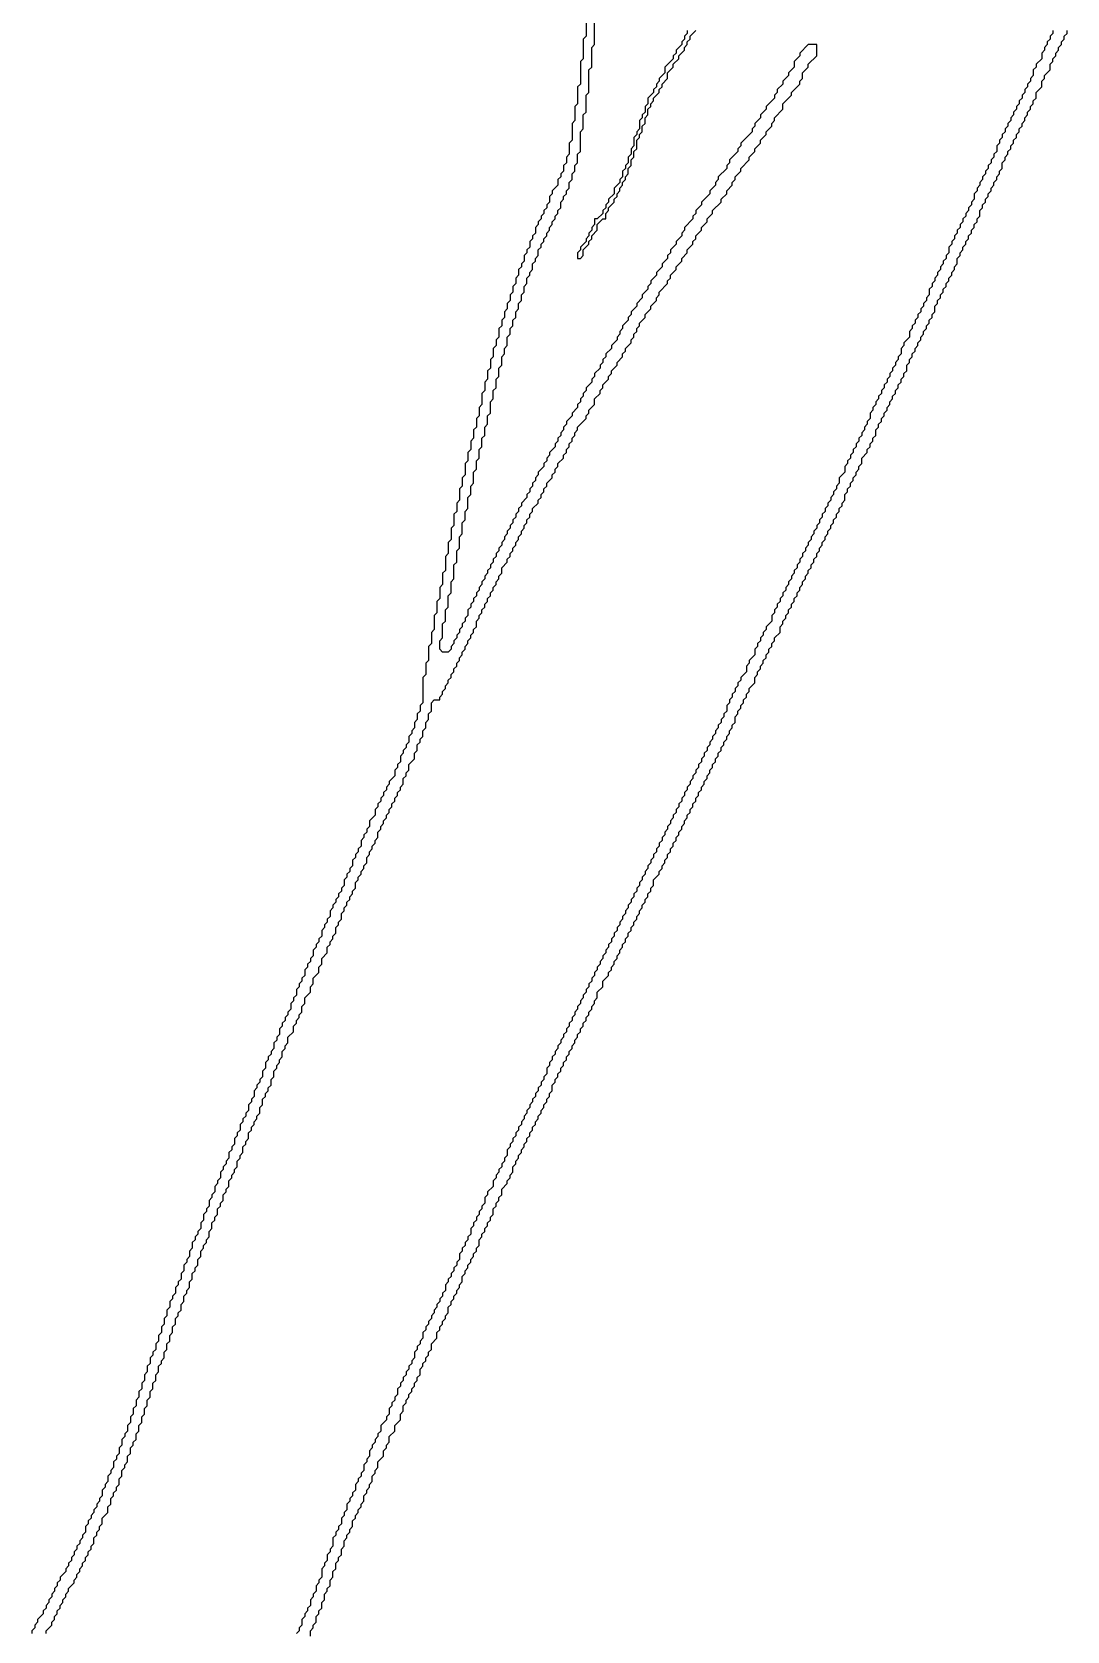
# Model space of a CAD drawing. Header units: metres. Extents: x 0 to 100, y 0 to 128.
# Drawn here: x 33.58 to 42.78, y 42.67 to 56.89 of the extents above; entities that cross this region are included whole.
import ezdxf

# ---------------------------------------------------------------- set-up
doc = ezdxf.new("R2010")
doc.units = ezdxf.units.M

msp = doc.modelspace()

# ---------------------------------------------------------------- linework, layer by layer
for points in [[(38.5, 57.625), (38.5, 56.85), (38.475, 56.825), (38.475, 56.65), (38.45, 56.625), (38.45, 56.425), (38.425, 56.4), (38.425, 56.25), (38.4, 56.225), (38.4, 56.1), (38.375, 56.075), (38.375, 55.925), (38.35, 55.9), (38.35, 55.8), (38.325, 55.775), (38.325, 55.725), (38.3, 55.7), (38.3, 55.65), (38.275, 55.625), (38.275, 55.6), (38.25, 55.575), (38.25, 55.525), (38.2, 55.475), (38.2, 55.45), (38.175, 55.425), (38.175, 55.375), (38.15, 55.35), (38.15, 55.325), (38.125, 55.3), (38.125, 55.275), (38.1, 55.25), (38.1, 55.225), (38.075, 55.2), (38.075, 55.175), (38.05, 55.15), (38.05, 55.1), (38.025, 55.075), (38.025, 55.05), (38, 55.025), (38, 54.975), (37.975, 54.95), (37.975, 54.925), (37.95, 54.9), (37.95, 54.85), (37.925, 54.825), (37.925, 54.8), (37.9, 54.775), (37.9, 54.725), (37.875, 54.7), (37.875, 54.65), (37.85, 54.625), (37.85, 54.575), (37.825, 54.55), (37.825, 54.5), (37.8, 54.475), (37.8, 54.425), (37.775, 54.4), (37.775, 54.35), (37.75, 54.325), (37.75, 54.275), (37.725, 54.25), (37.725, 54.175), (37.7, 54.15), (37.7, 54.1), (37.675, 54.075), (37.675, 54), (37.65, 53.975), (37.65, 53.9), (37.625, 53.875), (37.625, 53.8), (37.6, 53.775), (37.6, 53.7), (37.575, 53.675), (37.575, 53.575), (37.55, 53.55), (37.55, 53.475), (37.525, 53.45), (37.525, 53.375), (37.5, 53.35), (37.5, 53.275), (37.475, 53.25), (37.475, 53.175), (37.45, 53.15), (37.45, 53.075), (37.425, 53.05), (37.425, 52.95), (37.4, 52.925), (37.4, 52.85), (37.375, 52.825), (37.375, 52.725), (37.35, 52.7), (37.35, 52.625), (37.325, 52.6), (37.325, 52.5), (37.3, 52.475), (37.3, 52.375), (37.275, 52.35), (37.275, 52.25), (37.25, 52.225), (37.25, 52.1), (37.225, 52.075), (37.225, 51.975), (37.2, 51.95), (37.2, 51.85), (37.175, 51.825), (37.175, 51.725), (37.15, 51.7), (37.15, 51.575), (37.125, 51.55), (37.125, 51.45), (37.1, 51.425), (37.1, 51.3), (37.075, 51.275), (37.075, 51.175), (37.05, 51.15), (37.05, 50.925), (37.025, 50.9), (37.025, 50.85), (37, 50.825), (37, 50.775), (36.975, 50.75), (36.975, 50.7), (36.95, 50.675), (36.95, 50.65), (36.925, 50.625), (36.925, 50.575), (36.9, 50.55), (36.9, 50.525), (36.875, 50.5), (36.875, 50.475), (36.85, 50.45), (36.85, 50.4), (36.825, 50.375), (36.825, 50.35), (36.8, 50.325), (36.8, 50.275), (36.75, 50.225), (36.75, 50.2), (36.725, 50.175), (36.725, 50.15), (36.7, 50.125), (36.7, 50.1), (36.675, 50.075), (36.675, 50.05), (36.65, 50.025), (36.65, 50), (36.625, 49.975), (36.625, 49.925), (36.575, 49.875), (36.575, 49.825), (36.55, 49.8), (36.55, 49.775), (36.525, 49.75), (36.525, 49.725), (36.5, 49.7), (36.5, 49.65), (36.475, 49.625), (36.475, 49.6), (36.45, 49.575), (36.45, 49.55), (36.425, 49.525), (36.425, 49.475), (36.4, 49.45), (36.4, 49.425), (36.375, 49.4), (36.375, 49.375), (36.35, 49.35), (36.35, 49.3), (36.325, 49.275), (36.325, 49.25), (36.3, 49.225), (36.3, 49.2), (36.275, 49.175), (36.275, 49.15), (36.25, 49.125), (36.25, 49.1), (36.225, 49.075), (36.225, 49.025), (36.2, 49), (36.2, 48.975), (36.175, 48.95), (36.175, 48.925), (36.15, 48.9), (36.15, 48.85), (36.125, 48.825), (36.125, 48.8), (36.1, 48.775), (36.1, 48.75), (36.075, 48.725), (36.075, 48.675), (36.05, 48.65), (36.05, 48.625), (36.025, 48.6), (36.025, 48.575), (36, 48.55), (36, 48.5), (35.975, 48.475), (35.975, 48.45), (35.95, 48.425), (35.95, 48.4), (35.925, 48.375), (35.925, 48.325), (35.9, 48.3), (35.9, 48.275), (35.875, 48.25), (35.875, 48.2), (35.85, 48.175), (35.85, 48.15), (35.825, 48.125), (35.825, 48.1), (35.8, 48.075), (35.8, 48.05), (35.775, 48.025), (35.775, 47.975), (35.75, 47.95), (35.75, 47.925), (35.725, 47.9), (35.725, 47.85), (35.7, 47.825), (35.7, 47.8), (35.675, 47.775), (35.675, 47.75), (35.65, 47.725), (35.65, 47.675), (35.625, 47.65), (35.625, 47.6), (35.6, 47.575), (35.6, 47.55), (35.575, 47.525), (35.575, 47.5), (35.55, 47.475), (35.55, 47.425), (35.525, 47.4), (35.525, 47.375), (35.5, 47.35), (35.5, 47.3), (35.475, 47.275), (35.475, 47.25), (35.45, 47.225), (35.45, 47.2), (35.425, 47.175), (35.425, 47.125), (35.4, 47.1), (35.4, 47.075), (35.375, 47.05), (35.375, 47), (35.35, 46.975), (35.35, 46.95), (35.325, 46.925), (35.325, 46.875), (35.3, 46.85), (35.3, 46.825), (35.275, 46.8), (35.275, 46.775), (35.25, 46.75), (35.25, 46.7), (35.225, 46.675), (35.225, 46.65), (35.2, 46.625), (35.2, 46.575), (35.175, 46.55), (35.175, 46.525), (35.15, 46.5), (35.15, 46.45), (35.125, 46.425), (35.125, 46.4), (35.1, 46.375), (35.1, 46.325), (35.075, 46.3), (35.075, 46.25), (35.05, 46.225), (35.05, 46.2), (35.025, 46.175), (35.025, 46.15), (35, 46.125), (35, 46.075), (34.975, 46.05), (34.975, 46), (34.95, 45.975), (34.95, 45.95), (34.925, 45.925), (34.925, 45.875), (34.9, 45.85), (34.9, 45.8), (34.875, 45.775), (34.875, 45.75), (34.85, 45.725), (34.85, 45.675), (34.825, 45.65), (34.825, 45.625), (34.8, 45.6), (34.8, 45.55), (34.775, 45.525), (34.775, 45.475), (34.75, 45.45), (34.75, 45.4), (34.725, 45.375), (34.725, 45.325), (34.7, 45.3), (34.7, 45.25), (34.675, 45.225), (34.675, 45.175), (34.65, 45.15), (34.65, 45.125), (34.625, 45.1), (34.625, 45.05), (34.6, 45.025), (34.6, 44.975), (34.575, 44.95), (34.575, 44.9), (34.55, 44.875), (34.55, 44.825), (34.525, 44.8), (34.525, 44.75), (34.5, 44.725), (34.5, 44.675), (34.475, 44.65), (34.475, 44.6), (34.45, 44.575), (34.45, 44.525), (34.425, 44.5), (34.425, 44.45), (34.4, 44.425), (34.4, 44.4), (34.375, 44.375), (34.375, 44.325), (34.35, 44.3), (34.35, 44.25), (34.325, 44.225), (34.325, 44.2), (34.3, 44.175), (34.3, 44.125), (34.275, 44.1), (34.275, 44.075), (34.25, 44.05), (34.25, 44), (34.225, 43.975), (34.225, 43.95), (34.2, 43.925), (34.2, 43.875), (34.175, 43.85), (34.175, 43.825), (34.15, 43.8), (34.15, 43.775), (34.125, 43.75), (34.125, 43.725), (34.1, 43.7), (34.1, 43.675), (34.075, 43.65), (34.075, 43.625), (34.05, 43.6), (34.05, 43.55), (34.025, 43.525), (34.025, 43.5), (34, 43.475), (34, 43.45), (33.975, 43.425), (33.975, 43.4), (33.95, 43.375), (33.95, 43.35), (33.925, 43.325), (33.925, 43.3), (33.9, 43.275), (33.9, 43.25), (33.875, 43.225), (33.875, 43.2), (33.825, 43.15), (33.825, 43.125), (33.8, 43.1), (33.8, 43.075), (33.775, 43.05), (33.775, 43.025), (33.75, 43), (33.75, 42.975), (33.725, 42.95), (33.725, 42.925), (33.7, 42.9), (33.7, 42.875), (33.675, 42.85), (33.675, 42.825), (33.625, 42.775), (33.625, 42.75), (33.6, 42.725), (33.6, 42.7), (33.575, 42.675), (33.575, 42.65)], [(33.7, 42.65), (33.7, 42.675), (33.75, 42.725), (33.75, 42.75), (33.775, 42.775), (33.775, 42.8), (33.8, 42.825), (33.8, 42.85), (33.825, 42.875), (33.825, 42.9), (33.85, 42.925), (33.85, 42.95), (33.875, 42.975), (33.875, 43), (33.9, 43.025), (33.9, 43.05), (33.95, 43.1), (33.95, 43.125), (33.975, 43.15), (33.975, 43.175), (34, 43.2), (34, 43.225), (34.025, 43.25), (34.025, 43.275), (34.05, 43.3), (34.05, 43.325), (34.075, 43.35), (34.075, 43.375), (34.1, 43.4), (34.1, 43.425), (34.125, 43.45), (34.125, 43.5), (34.15, 43.525), (34.15, 43.55), (34.175, 43.575), (34.175, 43.6), (34.2, 43.625), (34.2, 43.675), (34.25, 43.725), (34.25, 43.775), (34.275, 43.8), (34.275, 43.85), (34.3, 43.875), (34.3, 43.9), (34.325, 43.925), (34.325, 43.95), (34.35, 43.975), (34.35, 44.025), (34.375, 44.05), (34.375, 44.1), (34.4, 44.125), (34.4, 44.15), (34.425, 44.175), (34.425, 44.225), (34.45, 44.25), (34.45, 44.3), (34.475, 44.325), (34.475, 44.35), (34.5, 44.375), (34.5, 44.425), (34.525, 44.45), (34.525, 44.5), (34.55, 44.525), (34.55, 44.575), (34.575, 44.6), (34.575, 44.65), (34.6, 44.675), (34.6, 44.725), (34.625, 44.75), (34.625, 44.8), (34.65, 44.825), (34.65, 44.875), (34.675, 44.9), (34.675, 44.95), (34.7, 44.975), (34.7, 45.025), (34.725, 45.05), (34.725, 45.075), (34.75, 45.1), (34.75, 45.15), (34.775, 45.175), (34.775, 45.225), (34.8, 45.25), (34.8, 45.3), (34.825, 45.325), (34.825, 45.375), (34.85, 45.4), (34.85, 45.45), (34.875, 45.475), (34.875, 45.5), (34.9, 45.525), (34.9, 45.575), (34.925, 45.6), (34.925, 45.65), (34.95, 45.675), (34.95, 45.7), (34.975, 45.725), (34.975, 45.775), (35, 45.8), (35, 45.85), (35.025, 45.875), (35.025, 45.9), (35.05, 45.925), (35.05, 45.975), (35.075, 46), (35.075, 46.05), (35.1, 46.075), (35.1, 46.1), (35.125, 46.125), (35.125, 46.15), (35.15, 46.175), (35.15, 46.225), (35.175, 46.25), (35.175, 46.3), (35.2, 46.325), (35.2, 46.35), (35.225, 46.375), (35.225, 46.425), (35.25, 46.45), (35.25, 46.475), (35.275, 46.5), (35.275, 46.55), (35.3, 46.575), (35.3, 46.6), (35.325, 46.625), (35.325, 46.675), (35.35, 46.7), (35.35, 46.725), (35.375, 46.75), (35.375, 46.775), (35.4, 46.8), (35.4, 46.85), (35.425, 46.875), (35.425, 46.9), (35.45, 46.925), (35.45, 46.975), (35.475, 47), (35.475, 47.025), (35.5, 47.05), (35.5, 47.1), (35.525, 47.125), (35.525, 47.15), (35.55, 47.175), (35.55, 47.2), (35.575, 47.225), (35.575, 47.25), (35.6, 47.275), (35.6, 47.325), (35.625, 47.35), (35.625, 47.4), (35.65, 47.425), (35.65, 47.45), (35.675, 47.475), (35.675, 47.5), (35.7, 47.525), (35.7, 47.575), (35.725, 47.6), (35.725, 47.65), (35.75, 47.675), (35.75, 47.7), (35.775, 47.725), (35.775, 47.75), (35.8, 47.775), (35.8, 47.825), (35.825, 47.85), (35.825, 47.875), (35.85, 47.9), (35.85, 47.95), (35.9, 48), (35.9, 48.05), (35.925, 48.075), (35.925, 48.1), (35.95, 48.125), (35.95, 48.15), (35.975, 48.175), (35.975, 48.225), (36, 48.25), (36, 48.3), (36.05, 48.35), (36.05, 48.4), (36.075, 48.425), (36.075, 48.475), (36.125, 48.525), (36.125, 48.575), (36.15, 48.6), (36.15, 48.65), (36.2, 48.7), (36.2, 48.75), (36.225, 48.775), (36.225, 48.8), (36.25, 48.825), (36.25, 48.85), (36.275, 48.875), (36.275, 48.925), (36.3, 48.95), (36.3, 48.975), (36.325, 49), (36.325, 49.05), (36.35, 49.075), (36.35, 49.1), (36.375, 49.125), (36.375, 49.15), (36.4, 49.175), (36.4, 49.2), (36.425, 49.225), (36.425, 49.25), (36.45, 49.275), (36.45, 49.325), (36.475, 49.35), (36.475, 49.375), (36.5, 49.4), (36.5, 49.425), (36.525, 49.45), (36.525, 49.475), (36.55, 49.5), (36.55, 49.55), (36.575, 49.575), (36.575, 49.6), (36.6, 49.625), (36.6, 49.65), (36.625, 49.675), (36.625, 49.7), (36.65, 49.725), (36.65, 49.775), (36.675, 49.8), (36.675, 49.825), (36.7, 49.85), (36.7, 49.875), (36.725, 49.9), (36.725, 49.925), (36.75, 49.95), (36.75, 49.975), (36.775, 50), (36.775, 50.025), (36.8, 50.05), (36.8, 50.075), (36.825, 50.1), (36.825, 50.125), (36.85, 50.15), (36.85, 50.175), (36.875, 50.2), (36.875, 50.25), (36.9, 50.275), (36.9, 50.3), (36.925, 50.325), (36.925, 50.375), (36.975, 50.425), (36.975, 50.475), (37, 50.5), (37, 50.55), (37.025, 50.575), (37.025, 50.6), (37.05, 50.625), (37.05, 50.675), (37.075, 50.7), (37.075, 50.75), (37.1, 50.775), (37.1, 50.825), (37.125, 50.85), (37.125, 50.925), (37.15, 50.95), (37.2, 50.95), (37.2, 50.975), (37.225, 51), (37.225, 51.025), (37.25, 51.05), (37.25, 51.075), (37.275, 51.1), (37.275, 51.125), (37.3, 51.15), (37.3, 51.175), (37.325, 51.2), (37.325, 51.225), (37.35, 51.25), (37.35, 51.275), (37.375, 51.3), (37.375, 51.325), (37.4, 51.35), (37.4, 51.375), (37.425, 51.4), (37.425, 51.425), (37.45, 51.45), (37.45, 51.475), (37.475, 51.5), (37.475, 51.525), (37.5, 51.55), (37.5, 51.575), (37.525, 51.6), (37.525, 51.65), (37.55, 51.675), (37.55, 51.7), (37.575, 51.725), (37.575, 51.75), (37.6, 51.775), (37.6, 51.8), (37.625, 51.825), (37.625, 51.85), (37.65, 51.875), (37.65, 51.9), (37.675, 51.925), (37.675, 51.95), (37.7, 51.975), (37.7, 52), (37.725, 52.025), (37.725, 52.05), (37.75, 52.075), (37.75, 52.125), (37.8, 52.175), (37.8, 52.2), (37.825, 52.225), (37.825, 52.25), (37.85, 52.275), (37.85, 52.3), (37.875, 52.325), (37.875, 52.35), (37.9, 52.375), (37.9, 52.4), (37.925, 52.425), (37.925, 52.45), (37.95, 52.475), (37.95, 52.5), (37.975, 52.525), (37.975, 52.55), (38, 52.575), (38, 52.6), (38.025, 52.625), (38.025, 52.65), (38.075, 52.7), (38.075, 52.725), (38.1, 52.75), (38.1, 52.775), (38.125, 52.8), (38.125, 52.825), (38.15, 52.85), (38.15, 52.875), (38.2, 52.925), (38.2, 52.95), (38.225, 52.975), (38.225, 53), (38.25, 53.025), (38.25, 53.05), (38.3, 53.1), (38.3, 53.125), (38.325, 53.15), (38.325, 53.175), (38.35, 53.2), (38.35, 53.225), (38.375, 53.25), (38.375, 53.275), (38.4, 53.3), (38.4, 53.325), (38.425, 53.35), (38.425, 53.375), (38.5, 53.45), (38.5, 53.475), (38.525, 53.5), (38.525, 53.525), (38.575, 53.575), (38.575, 53.625), (38.625, 53.675), (38.625, 53.7), (38.65, 53.725), (38.65, 53.75), (38.7, 53.8), (38.7, 53.825), (38.725, 53.85), (38.725, 53.875), (38.775, 53.925), (38.775, 53.95), (38.825, 54), (38.825, 54.025), (38.85, 54.05), (38.85, 54.075), (38.9, 54.125), (38.9, 54.15), (38.925, 54.175), (38.925, 54.2), (38.95, 54.225), (38.95, 54.25), (38.975, 54.275), (38.975, 54.3), (39.025, 54.35), (39.025, 54.375), (39.075, 54.425), (39.075, 54.45), (39.125, 54.5), (39.125, 54.525), (39.15, 54.55), (39.15, 54.575), (39.225, 54.65), (39.225, 54.675), (39.25, 54.7), (39.25, 54.725), (39.3, 54.775), (39.3, 54.8), (39.35, 54.85), (39.35, 54.875), (39.4, 54.925), (39.4, 54.95), (39.45, 55), (39.45, 55.025), (39.475, 55.05), (39.475, 55.075), (39.525, 55.125), (39.525, 55.15), (39.575, 55.2), (39.575, 55.225), (39.625, 55.275), (39.625, 55.3), (39.7, 55.375), (39.7, 55.4), (39.75, 55.45), (39.75, 55.475), (39.8, 55.525), (39.8, 55.55), (39.825, 55.575), (39.825, 55.6), (39.875, 55.65), (39.875, 55.675), (39.95, 55.75), (39.95, 55.775), (40, 55.825), (40, 55.85), (40.05, 55.9), (40.05, 55.925), (40.1, 55.975), (40.1, 56), (40.15, 56.05), (40.15, 56.075), (40.175, 56.1), (40.175, 56.125), (40.25, 56.2), (40.25, 56.25), (40.325, 56.325), (40.325, 56.35), (40.4, 56.425), (40.4, 56.45), (40.425, 56.475), (40.425, 56.525), (40.475, 56.575), (40.475, 56.6), (40.55, 56.675), (40.55, 56.775), (40.475, 56.775), (40.4, 56.7), (40.4, 56.675), (40.35, 56.625), (40.35, 56.575), (40.3, 56.525), (40.3, 56.5), (40.25, 56.45), (40.25, 56.425), (40.2, 56.375), (40.2, 56.35), (40.175, 56.325), (40.175, 56.3), (40.1, 56.225), (40.1, 56.2), (40.05, 56.15), (40.05, 56.125), (40, 56.075), (40, 56.05), (39.975, 56.025), (39.975, 56), (39.875, 55.9), (39.875, 55.875), (39.85, 55.85), (39.85, 55.825), (39.775, 55.75), (39.775, 55.725), (39.75, 55.7), (39.75, 55.675), (39.675, 55.6), (39.675, 55.575), (39.65, 55.55), (39.65, 55.525), (39.6, 55.475), (39.6, 55.45), (39.525, 55.375), (39.525, 55.35), (39.475, 55.3), (39.475, 55.275), (39.45, 55.25), (39.45, 55.225), (39.375, 55.15), (39.375, 55.125), (39.35, 55.1), (39.35, 55.075), (39.3, 55.025), (39.3, 55), (39.25, 54.95), (39.25, 54.925), (39.225, 54.9), (39.225, 54.875), (39.175, 54.825), (39.175, 54.8), (39.125, 54.75), (39.125, 54.725), (39.075, 54.675), (39.075, 54.65), (39.05, 54.625), (39.05, 54.6), (39, 54.55), (39, 54.525), (38.95, 54.475), (38.95, 54.45), (38.9, 54.4), (38.9, 54.375), (38.875, 54.35), (38.875, 54.325), (38.825, 54.275), (38.825, 54.25), (38.8, 54.225), (38.8, 54.2), (38.775, 54.175), (38.775, 54.15), (38.725, 54.1), (38.725, 54.075), (38.675, 54.025), (38.675, 54), (38.65, 53.975), (38.65, 53.95), (38.625, 53.925), (38.625, 53.9), (38.575, 53.85), (38.575, 53.825), (38.55, 53.8), (38.55, 53.775), (38.5, 53.725), (38.5, 53.7), (38.475, 53.675), (38.475, 53.65), (38.45, 53.625), (38.45, 53.6), (38.425, 53.575), (38.425, 53.55), (38.375, 53.5), (38.375, 53.475), (38.325, 53.425), (38.325, 53.4), (38.3, 53.375), (38.3, 53.35), (38.275, 53.325), (38.275, 53.3), (38.25, 53.275), (38.25, 53.25), (38.225, 53.225), (38.225, 53.2), (38.175, 53.15), (38.175, 53.125), (38.15, 53.1), (38.15, 53.075), (38.125, 53.05), (38.125, 53.025), (38.075, 52.975), (38.075, 52.95), (38.05, 52.925), (38.05, 52.9), (38.025, 52.875), (38.025, 52.85), (38, 52.825), (38, 52.8), (37.975, 52.775), (37.975, 52.75), (37.925, 52.7), (37.925, 52.675), (37.9, 52.65), (37.9, 52.625), (37.875, 52.6), (37.875, 52.575), (37.85, 52.55), (37.85, 52.525), (37.825, 52.5), (37.825, 52.475), (37.8, 52.45), (37.8, 52.425), (37.775, 52.4), (37.775, 52.375), (37.75, 52.35), (37.75, 52.325), (37.725, 52.3), (37.725, 52.275), (37.7, 52.25), (37.7, 52.225), (37.675, 52.2), (37.675, 52.175), (37.65, 52.15), (37.65, 52.125), (37.625, 52.1), (37.625, 52.075), (37.6, 52.05), (37.6, 52.025), (37.575, 52), (37.575, 51.975), (37.55, 51.95), (37.55, 51.925), (37.525, 51.9), (37.525, 51.875), (37.5, 51.85), (37.5, 51.825), (37.475, 51.8), (37.475, 51.775), (37.45, 51.75), (37.45, 51.7), (37.425, 51.675), (37.425, 51.65), (37.4, 51.625), (37.4, 51.6), (37.375, 51.575), (37.375, 51.55), (37.35, 51.525), (37.35, 51.5), (37.325, 51.475), (37.325, 51.45), (37.3, 51.425), (37.3, 51.4), (37.275, 51.375), (37.225, 51.375), (37.2, 51.4), (37.2, 51.475), (37.225, 51.5), (37.225, 51.625), (37.25, 51.65), (37.25, 51.75), (37.275, 51.775), (37.275, 51.875), (37.3, 51.9), (37.3, 52), (37.325, 52.025), (37.325, 52.15), (37.35, 52.175), (37.35, 52.275), (37.375, 52.3), (37.375, 52.4), (37.4, 52.425), (37.4, 52.525), (37.425, 52.55), (37.425, 52.625), (37.45, 52.65), (37.45, 52.75), (37.475, 52.775), (37.475, 52.85), (37.5, 52.875), (37.5, 52.975), (37.525, 53), (37.525, 53.075), (37.55, 53.1), (37.55, 53.175), (37.575, 53.2), (37.575, 53.275), (37.6, 53.3), (37.6, 53.375), (37.625, 53.4), (37.625, 53.475), (37.65, 53.5), (37.65, 53.6), (37.675, 53.625), (37.675, 53.7), (37.7, 53.725), (37.7, 53.8), (37.725, 53.825), (37.725, 53.9), (37.75, 53.925), (37.75, 54), (37.775, 54.025), (37.775, 54.075), (37.8, 54.1), (37.8, 54.175), (37.825, 54.2), (37.825, 54.25), (37.85, 54.275), (37.85, 54.325), (37.875, 54.35), (37.875, 54.4), (37.9, 54.425), (37.9, 54.475), (37.925, 54.5), (37.925, 54.55), (37.95, 54.575), (37.95, 54.625), (37.975, 54.65), (37.975, 54.7), (38, 54.725), (38, 54.75), (38.025, 54.775), (38.025, 54.825), (38.05, 54.85), (38.05, 54.875), (38.075, 54.9), (38.075, 54.95), (38.1, 54.975), (38.1, 55), (38.125, 55.025), (38.125, 55.05), (38.15, 55.075), (38.15, 55.1), (38.175, 55.125), (38.175, 55.15), (38.2, 55.175), (38.2, 55.2), (38.225, 55.225), (38.225, 55.25), (38.25, 55.275), (38.25, 55.3), (38.275, 55.325), (38.275, 55.375), (38.3, 55.4), (38.3, 55.425), (38.325, 55.45), (38.325, 55.475), (38.35, 55.5), (38.35, 55.55), (38.375, 55.575), (38.375, 55.625), (38.4, 55.65), (38.4, 55.7), (38.425, 55.725), (38.425, 55.8), (38.45, 55.825), (38.45, 56), (38.475, 56.025), (38.475, 56.15), (38.5, 56.175), (38.5, 56.325), (38.525, 56.35), (38.525, 56.55), (38.55, 56.575), (38.55, 56.75), (38.575, 56.775), (38.575, 57.55)], [(42.65, 56.9), (42.65, 56.875), (42.625, 56.85), (42.625, 56.825), (42.6, 56.8), (42.6, 56.775), (42.575, 56.75), (42.575, 56.725), (42.55, 56.7), (42.55, 56.65), (42.5, 56.6), (42.5, 56.575), (42.475, 56.55), (42.475, 56.5), (42.45, 56.475), (42.45, 56.45), (42.425, 56.425), (42.425, 56.4), (42.4, 56.375), (42.4, 56.35), (42.375, 56.325), (42.375, 56.3), (42.35, 56.275), (42.35, 56.25), (42.325, 56.225), (42.325, 56.2), (42.3, 56.175), (42.3, 56.15), (42.275, 56.125), (42.275, 56.1), (42.25, 56.075), (42.25, 56.05), (42.225, 56.025), (42.225, 56), (42.2, 55.975), (42.2, 55.95), (42.175, 55.925), (42.175, 55.9), (42.15, 55.875), (42.15, 55.825), (42.125, 55.8), (42.125, 55.775), (42.1, 55.75), (42.1, 55.725), (42.075, 55.7), (42.075, 55.675), (42.05, 55.65), (42.05, 55.625), (42.025, 55.6), (42.025, 55.575), (42, 55.55), (42, 55.525), (41.975, 55.5), (41.975, 55.475), (41.95, 55.45), (41.95, 55.4), (41.925, 55.375), (41.925, 55.35), (41.9, 55.325), (41.9, 55.3), (41.875, 55.275), (41.875, 55.25), (41.85, 55.225), (41.85, 55.2), (41.825, 55.175), (41.825, 55.15), (41.8, 55.125), (41.8, 55.1), (41.775, 55.075), (41.775, 55.05), (41.75, 55.025), (41.75, 55), (41.725, 54.975), (41.725, 54.925), (41.7, 54.9), (41.7, 54.875), (41.675, 54.85), (41.675, 54.825), (41.65, 54.8), (41.65, 54.775), (41.625, 54.75), (41.625, 54.725), (41.6, 54.7), (41.6, 54.675), (41.575, 54.65), (41.575, 54.625), (41.55, 54.6), (41.55, 54.55), (41.525, 54.525), (41.525, 54.5), (41.5, 54.475), (41.5, 54.45), (41.475, 54.425), (41.475, 54.4), (41.45, 54.375), (41.45, 54.35), (41.425, 54.325), (41.425, 54.3), (41.4, 54.275), (41.4, 54.25), (41.375, 54.225), (41.375, 54.175), (41.325, 54.125), (41.325, 54.1), (41.3, 54.075), (41.3, 54.025), (41.275, 54), (41.275, 53.975), (41.25, 53.95), (41.25, 53.925), (41.225, 53.9), (41.225, 53.875), (41.2, 53.85), (41.2, 53.825), (41.175, 53.8), (41.175, 53.775), (41.15, 53.75), (41.15, 53.725), (41.125, 53.7), (41.125, 53.675), (41.1, 53.65), (41.1, 53.625), (41.075, 53.6), (41.075, 53.575), (41.05, 53.55), (41.05, 53.525), (41.025, 53.5), (41.025, 53.45), (41, 53.425), (41, 53.4), (40.975, 53.375), (40.975, 53.35), (40.95, 53.325), (40.95, 53.3), (40.925, 53.275), (40.925, 53.25), (40.9, 53.225), (40.9, 53.2), (40.875, 53.175), (40.875, 53.15), (40.85, 53.125), (40.85, 53.1), (40.825, 53.075), (40.825, 53.05), (40.8, 53.025), (40.8, 52.975), (40.75, 52.925), (40.75, 52.875), (40.725, 52.85), (40.725, 52.825), (40.7, 52.8), (40.7, 52.775), (40.675, 52.75), (40.675, 52.725), (40.65, 52.7), (40.65, 52.675), (40.625, 52.65), (40.625, 52.625), (40.6, 52.6), (40.6, 52.575), (40.575, 52.55), (40.575, 52.525), (40.55, 52.5), (40.55, 52.475), (40.525, 52.45), (40.525, 52.425), (40.5, 52.4), (40.5, 52.375), (40.475, 52.35), (40.475, 52.325), (40.45, 52.3), (40.45, 52.275), (40.425, 52.25), (40.425, 52.225), (40.4, 52.2), (40.4, 52.175), (40.375, 52.15), (40.375, 52.125), (40.35, 52.1), (40.35, 52.075), (40.325, 52.05), (40.325, 52.025), (40.3, 52), (40.3, 51.975), (40.275, 51.95), (40.275, 51.925), (40.25, 51.9), (40.25, 51.875), (40.225, 51.85), (40.225, 51.825), (40.2, 51.8), (40.2, 51.775), (40.175, 51.75), (40.175, 51.725), (40.15, 51.7), (40.15, 51.65), (40.1, 51.6), (40.1, 51.575), (40.075, 51.55), (40.075, 51.525), (40.05, 51.5), (40.05, 51.475), (40.025, 51.45), (40.025, 51.425), (40, 51.4), (40, 51.35), (39.95, 51.3), (39.95, 51.275), (39.925, 51.25), (39.925, 51.2), (39.875, 51.15), (39.875, 51.125), (39.85, 51.1), (39.85, 51.075), (39.825, 51.05), (39.825, 51.025), (39.8, 51), (39.8, 50.975), (39.775, 50.95), (39.775, 50.925), (39.75, 50.9), (39.75, 50.85), (39.725, 50.825), (39.725, 50.8), (39.7, 50.775), (39.7, 50.75), (39.675, 50.725), (39.675, 50.7), (39.65, 50.675), (39.65, 50.65), (39.625, 50.625), (39.625, 50.6), (39.6, 50.575), (39.6, 50.55), (39.575, 50.525), (39.575, 50.5), (39.55, 50.475), (39.55, 50.45), (39.525, 50.425), (39.525, 50.4), (39.5, 50.375), (39.5, 50.35), (39.475, 50.325), (39.475, 50.3), (39.45, 50.275), (39.45, 50.25), (39.425, 50.225), (39.425, 50.2), (39.4, 50.175), (39.4, 50.15), (39.375, 50.125), (39.375, 50.1), (39.35, 50.075), (39.35, 50.05), (39.325, 50.025), (39.325, 50), (39.3, 49.975), (39.3, 49.95), (39.275, 49.925), (39.275, 49.9), (39.25, 49.875), (39.25, 49.85), (39.225, 49.825), (39.225, 49.8), (39.2, 49.775), (39.2, 49.75), (39.175, 49.725), (39.175, 49.7), (39.15, 49.675), (39.15, 49.65), (39.125, 49.625), (39.125, 49.6), (39.1, 49.575), (39.1, 49.55), (39.075, 49.525), (39.075, 49.5), (39.05, 49.475), (39.05, 49.45), (39.025, 49.425), (39.025, 49.4), (39, 49.375), (39, 49.35), (38.975, 49.325), (38.975, 49.3), (38.95, 49.275), (38.95, 49.25), (38.925, 49.225), (38.925, 49.2), (38.9, 49.175), (38.9, 49.15), (38.875, 49.125), (38.875, 49.1), (38.85, 49.075), (38.85, 49.05), (38.825, 49.025), (38.825, 49), (38.8, 48.975), (38.8, 48.95), (38.775, 48.925), (38.775, 48.9), (38.75, 48.875), (38.75, 48.85), (38.725, 48.825), (38.725, 48.8), (38.7, 48.775), (38.7, 48.75), (38.675, 48.725), (38.675, 48.7), (38.65, 48.675), (38.65, 48.65), (38.625, 48.625), (38.625, 48.6), (38.6, 48.575), (38.6, 48.55), (38.575, 48.525), (38.575, 48.5), (38.55, 48.475), (38.55, 48.45), (38.525, 48.425), (38.525, 48.4), (38.5, 48.375), (38.5, 48.35), (38.475, 48.325), (38.475, 48.3), (38.45, 48.275), (38.45, 48.25), (38.425, 48.225), (38.425, 48.2), (38.4, 48.175), (38.4, 48.15), (38.375, 48.125), (38.375, 48.1), (38.35, 48.075), (38.35, 48.05), (38.325, 48.025), (38.325, 48), (38.3, 47.975), (38.3, 47.95), (38.275, 47.925), (38.275, 47.9), (38.25, 47.875), (38.25, 47.85), (38.225, 47.825), (38.225, 47.8), (38.2, 47.775), (38.2, 47.75), (38.175, 47.725), (38.175, 47.7), (38.15, 47.675), (38.15, 47.625), (38.125, 47.6), (38.125, 47.575), (38.1, 47.55), (38.1, 47.525), (38.075, 47.5), (38.075, 47.475), (38.05, 47.45), (38.05, 47.425), (38.025, 47.4), (38.025, 47.375), (38, 47.35), (38, 47.325), (37.975, 47.3), (37.975, 47.275), (37.95, 47.25), (37.95, 47.225), (37.925, 47.2), (37.925, 47.175), (37.9, 47.15), (37.9, 47.125), (37.875, 47.1), (37.875, 47.075), (37.85, 47.05), (37.85, 47.025), (37.825, 47), (37.825, 46.975), (37.8, 46.95), (37.8, 46.9), (37.775, 46.875), (37.775, 46.85), (37.75, 46.825), (37.75, 46.8), (37.725, 46.775), (37.725, 46.75), (37.7, 46.725), (37.7, 46.7), (37.675, 46.675), (37.675, 46.625), (37.625, 46.575), (37.625, 46.55), (37.6, 46.525), (37.6, 46.475), (37.575, 46.45), (37.575, 46.425), (37.55, 46.4), (37.55, 46.375), (37.525, 46.35), (37.525, 46.325), (37.5, 46.3), (37.5, 46.275), (37.475, 46.25), (37.475, 46.2), (37.45, 46.175), (37.45, 46.15), (37.425, 46.125), (37.425, 46.1), (37.4, 46.075), (37.4, 46.05), (37.375, 46.025), (37.375, 45.975), (37.35, 45.95), (37.35, 45.925), (37.325, 45.9), (37.325, 45.875), (37.3, 45.85), (37.3, 45.825), (37.275, 45.8), (37.275, 45.775), (37.25, 45.75), (37.25, 45.7), (37.225, 45.675), (37.225, 45.65), (37.2, 45.625), (37.2, 45.6), (37.175, 45.575), (37.175, 45.55), (37.15, 45.525), (37.15, 45.5), (37.125, 45.475), (37.125, 45.45), (37.1, 45.425), (37.1, 45.4), (37.075, 45.375), (37.075, 45.35), (37.05, 45.325), (37.05, 45.275), (37.025, 45.25), (37.025, 45.225), (37, 45.2), (37, 45.175), (36.975, 45.15), (36.975, 45.1), (36.95, 45.075), (36.95, 45.05), (36.925, 45.025), (36.925, 45), (36.9, 44.975), (36.9, 44.95), (36.875, 44.925), (36.875, 44.9), (36.85, 44.875), (36.85, 44.85), (36.825, 44.825), (36.825, 44.775), (36.8, 44.75), (36.8, 44.725), (36.775, 44.7), (36.775, 44.675), (36.75, 44.65), (36.75, 44.6), (36.725, 44.575), (36.725, 44.55), (36.675, 44.5), (36.675, 44.45), (36.65, 44.425), (36.65, 44.4), (36.625, 44.375), (36.625, 44.35), (36.6, 44.325), (36.6, 44.3), (36.575, 44.275), (36.575, 44.225), (36.55, 44.2), (36.55, 44.175), (36.525, 44.15), (36.525, 44.1), (36.5, 44.075), (36.5, 44.05), (36.475, 44.025), (36.475, 44), (36.45, 43.975), (36.45, 43.925), (36.425, 43.9), (36.425, 43.875), (36.4, 43.85), (36.4, 43.825), (36.375, 43.8), (36.375, 43.75), (36.35, 43.725), (36.35, 43.7), (36.325, 43.675), (36.325, 43.625), (36.3, 43.6), (36.3, 43.575), (36.275, 43.55), (36.275, 43.525), (36.25, 43.5), (36.25, 43.425), (36.225, 43.4), (36.225, 43.375), (36.2, 43.35), (36.2, 43.3), (36.175, 43.275), (36.175, 43.25), (36.15, 43.225), (36.15, 43.15), (36.125, 43.125), (36.125, 43.1), (36.1, 43.075), (36.1, 43.025), (36.075, 43), (36.075, 42.975), (36.05, 42.95), (36.05, 42.9), (36.025, 42.875), (36.025, 42.85), (36, 42.825), (36, 42.8), (35.975, 42.775), (35.975, 42.725), (35.95, 42.7), (35.95, 42.675), (35.925, 42.65)], [(36.05, 42.625), (36.05, 42.675), (36.075, 42.7), (36.075, 42.725), (36.1, 42.75), (36.1, 42.8), (36.125, 42.825), (36.125, 42.85), (36.15, 42.875), (36.15, 42.925), (36.175, 42.95), (36.175, 43), (36.2, 43.025), (36.2, 43.05), (36.225, 43.075), (36.225, 43.125), (36.25, 43.15), (36.25, 43.2), (36.275, 43.225), (36.275, 43.275), (36.3, 43.3), (36.3, 43.325), (36.325, 43.35), (36.325, 43.4), (36.35, 43.425), (36.35, 43.475), (36.375, 43.5), (36.375, 43.525), (36.4, 43.55), (36.4, 43.575), (36.425, 43.6), (36.425, 43.65), (36.45, 43.675), (36.45, 43.7), (36.475, 43.725), (36.475, 43.75), (36.5, 43.775), (36.5, 43.8), (36.525, 43.825), (36.525, 43.875), (36.55, 43.9), (36.55, 43.925), (36.575, 43.95), (36.575, 43.975), (36.6, 44), (36.6, 44.05), (36.625, 44.075), (36.625, 44.1), (36.65, 44.125), (36.65, 44.175), (36.7, 44.225), (36.7, 44.275), (36.725, 44.3), (36.725, 44.325), (36.75, 44.35), (36.75, 44.4), (36.8, 44.45), (36.8, 44.5), (36.85, 44.55), (36.85, 44.6), (36.875, 44.625), (36.875, 44.675), (36.9, 44.7), (36.9, 44.725), (36.925, 44.75), (36.925, 44.775), (36.95, 44.8), (36.95, 44.825), (36.975, 44.85), (36.975, 44.875), (37, 44.9), (37, 44.925), (37.025, 44.95), (37.025, 45), (37.05, 45.025), (37.05, 45.05), (37.075, 45.075), (37.075, 45.1), (37.1, 45.125), (37.1, 45.15), (37.125, 45.175), (37.125, 45.225), (37.175, 45.275), (37.175, 45.325), (37.2, 45.35), (37.2, 45.375), (37.225, 45.4), (37.225, 45.425), (37.25, 45.45), (37.25, 45.475), (37.275, 45.5), (37.275, 45.55), (37.3, 45.575), (37.3, 45.6), (37.325, 45.625), (37.325, 45.65), (37.35, 45.675), (37.35, 45.7), (37.375, 45.725), (37.375, 45.75), (37.4, 45.775), (37.4, 45.825), (37.425, 45.85), (37.425, 45.875), (37.45, 45.9), (37.45, 45.925), (37.475, 45.95), (37.475, 45.975), (37.5, 46), (37.5, 46.025), (37.525, 46.05), (37.525, 46.075), (37.55, 46.1), (37.55, 46.15), (37.575, 46.175), (37.575, 46.2), (37.6, 46.225), (37.6, 46.25), (37.625, 46.275), (37.625, 46.3), (37.65, 46.325), (37.65, 46.35), (37.675, 46.375), (37.675, 46.425), (37.7, 46.45), (37.7, 46.475), (37.725, 46.5), (37.725, 46.525), (37.75, 46.55), (37.75, 46.6), (37.8, 46.65), (37.8, 46.675), (37.825, 46.7), (37.825, 46.725), (37.85, 46.75), (37.85, 46.8), (37.875, 46.825), (37.875, 46.85), (37.9, 46.875), (37.9, 46.9), (37.925, 46.925), (37.925, 46.95), (37.95, 46.975), (37.95, 47), (37.975, 47.025), (37.975, 47.05), (38, 47.075), (38, 47.1), (38.025, 47.125), (38.025, 47.15), (38.05, 47.175), (38.05, 47.2), (38.075, 47.225), (38.075, 47.25), (38.1, 47.275), (38.1, 47.3), (38.125, 47.325), (38.125, 47.35), (38.15, 47.375), (38.15, 47.4), (38.175, 47.425), (38.175, 47.45), (38.2, 47.475), (38.2, 47.525), (38.225, 47.55), (38.225, 47.575), (38.25, 47.6), (38.25, 47.625), (38.275, 47.65), (38.275, 47.675), (38.3, 47.7), (38.3, 47.725), (38.325, 47.75), (38.325, 47.775), (38.35, 47.8), (38.35, 47.825), (38.375, 47.85), (38.375, 47.875), (38.4, 47.9), (38.4, 47.925), (38.425, 47.95), (38.425, 47.975), (38.45, 48), (38.45, 48.025), (38.475, 48.05), (38.475, 48.075), (38.5, 48.1), (38.5, 48.125), (38.525, 48.15), (38.525, 48.175), (38.55, 48.2), (38.55, 48.225), (38.575, 48.25), (38.575, 48.275), (38.6, 48.3), (38.6, 48.35), (38.65, 48.4), (38.65, 48.45), (38.7, 48.5), (38.7, 48.525), (38.725, 48.55), (38.725, 48.575), (38.75, 48.6), (38.75, 48.625), (38.775, 48.65), (38.775, 48.675), (38.8, 48.7), (38.8, 48.725), (38.825, 48.75), (38.825, 48.775), (38.85, 48.8), (38.85, 48.825), (38.875, 48.85), (38.875, 48.875), (38.9, 48.9), (38.9, 48.925), (38.925, 48.95), (38.925, 48.975), (38.95, 49), (38.95, 49.025), (38.975, 49.05), (38.975, 49.075), (39, 49.1), (39, 49.125), (39.025, 49.15), (39.025, 49.175), (39.05, 49.2), (39.05, 49.225), (39.075, 49.25), (39.075, 49.275), (39.1, 49.3), (39.1, 49.35), (39.15, 49.4), (39.15, 49.425), (39.175, 49.45), (39.175, 49.475), (39.2, 49.5), (39.2, 49.525), (39.225, 49.55), (39.225, 49.575), (39.25, 49.6), (39.25, 49.625), (39.275, 49.65), (39.275, 49.675), (39.3, 49.7), (39.3, 49.725), (39.325, 49.75), (39.325, 49.775), (39.35, 49.8), (39.35, 49.825), (39.375, 49.85), (39.375, 49.875), (39.4, 49.9), (39.4, 49.925), (39.425, 49.95), (39.425, 49.975), (39.45, 50), (39.45, 50.025), (39.475, 50.05), (39.475, 50.075), (39.5, 50.1), (39.5, 50.125), (39.525, 50.15), (39.525, 50.175), (39.55, 50.2), (39.55, 50.225), (39.575, 50.25), (39.575, 50.275), (39.6, 50.3), (39.6, 50.325), (39.625, 50.35), (39.625, 50.375), (39.65, 50.4), (39.65, 50.425), (39.675, 50.45), (39.675, 50.475), (39.7, 50.5), (39.7, 50.525), (39.725, 50.55), (39.725, 50.575), (39.75, 50.6), (39.75, 50.625), (39.775, 50.65), (39.775, 50.675), (39.8, 50.7), (39.8, 50.725), (39.825, 50.75), (39.825, 50.8), (39.85, 50.825), (39.85, 50.85), (39.875, 50.875), (39.875, 50.9), (39.9, 50.925), (39.9, 50.95), (39.925, 50.975), (39.925, 51), (39.95, 51.025), (39.95, 51.05), (40, 51.1), (40, 51.15), (40.025, 51.175), (40.025, 51.2), (40.05, 51.225), (40.05, 51.25), (40.075, 51.275), (40.075, 51.3), (40.1, 51.325), (40.1, 51.35), (40.125, 51.375), (40.125, 51.4), (40.15, 51.425), (40.15, 51.45), (40.175, 51.475), (40.175, 51.5), (40.225, 51.55), (40.225, 51.6), (40.25, 51.625), (40.25, 51.65), (40.275, 51.675), (40.275, 51.7), (40.3, 51.725), (40.3, 51.75), (40.325, 51.775), (40.325, 51.8), (40.35, 51.825), (40.35, 51.85), (40.375, 51.875), (40.375, 51.9), (40.4, 51.925), (40.4, 51.95), (40.425, 51.975), (40.425, 52), (40.45, 52.025), (40.45, 52.05), (40.475, 52.075), (40.475, 52.1), (40.5, 52.125), (40.5, 52.15), (40.525, 52.175), (40.525, 52.2), (40.55, 52.225), (40.55, 52.25), (40.575, 52.275), (40.575, 52.3), (40.6, 52.325), (40.6, 52.35), (40.625, 52.375), (40.625, 52.4), (40.65, 52.425), (40.65, 52.45), (40.675, 52.475), (40.675, 52.5), (40.7, 52.525), (40.7, 52.55), (40.725, 52.575), (40.725, 52.6), (40.75, 52.625), (40.75, 52.65), (40.775, 52.675), (40.775, 52.7), (40.8, 52.725), (40.8, 52.775), (40.825, 52.8), (40.825, 52.825), (40.85, 52.85), (40.85, 52.875), (40.875, 52.9), (40.875, 52.925), (40.9, 52.95), (40.9, 52.975), (40.925, 53), (40.925, 53.025), (40.95, 53.05), (40.95, 53.1), (41, 53.15), (41, 53.175), (41.025, 53.2), (41.025, 53.225), (41.05, 53.25), (41.05, 53.275), (41.075, 53.3), (41.075, 53.35), (41.1, 53.375), (41.1, 53.4), (41.125, 53.425), (41.125, 53.45), (41.15, 53.475), (41.15, 53.5), (41.175, 53.525), (41.175, 53.55), (41.2, 53.575), (41.2, 53.6), (41.225, 53.625), (41.225, 53.65), (41.25, 53.675), (41.25, 53.7), (41.275, 53.725), (41.275, 53.75), (41.3, 53.775), (41.3, 53.8), (41.325, 53.825), (41.325, 53.85), (41.35, 53.875), (41.35, 53.925), (41.375, 53.95), (41.375, 53.975), (41.4, 54), (41.4, 54.025), (41.425, 54.05), (41.425, 54.075), (41.45, 54.1), (41.45, 54.125), (41.475, 54.15), (41.475, 54.175), (41.5, 54.2), (41.5, 54.225), (41.525, 54.25), (41.525, 54.275), (41.55, 54.3), (41.55, 54.325), (41.575, 54.35), (41.575, 54.375), (41.6, 54.4), (41.6, 54.45), (41.625, 54.475), (41.625, 54.5), (41.65, 54.525), (41.65, 54.55), (41.675, 54.575), (41.675, 54.6), (41.7, 54.625), (41.7, 54.65), (41.725, 54.675), (41.725, 54.7), (41.75, 54.725), (41.75, 54.75), (41.775, 54.775), (41.775, 54.8), (41.8, 54.825), (41.8, 54.875), (41.825, 54.9), (41.825, 54.925), (41.85, 54.95), (41.85, 54.975), (41.875, 55), (41.875, 55.025), (41.9, 55.05), (41.9, 55.075), (41.925, 55.1), (41.925, 55.125), (41.95, 55.15), (41.95, 55.175), (41.975, 55.2), (41.975, 55.225), (42, 55.25), (42, 55.3), (42.025, 55.325), (42.025, 55.35), (42.05, 55.375), (42.05, 55.4), (42.075, 55.425), (42.075, 55.45), (42.1, 55.475), (42.1, 55.5), (42.125, 55.525), (42.125, 55.55), (42.15, 55.575), (42.15, 55.6), (42.175, 55.625), (42.175, 55.65), (42.2, 55.675), (42.2, 55.725), (42.225, 55.75), (42.225, 55.775), (42.25, 55.8), (42.25, 55.825), (42.275, 55.85), (42.275, 55.875), (42.3, 55.9), (42.3, 55.925), (42.325, 55.95), (42.325, 55.975), (42.35, 56), (42.35, 56.025), (42.375, 56.05), (42.375, 56.075), (42.4, 56.1), (42.4, 56.125), (42.425, 56.15), (42.425, 56.175), (42.45, 56.2), (42.45, 56.225), (42.475, 56.25), (42.475, 56.275), (42.5, 56.3), (42.5, 56.35), (42.55, 56.4), (42.55, 56.45), (42.575, 56.475), (42.575, 56.5), (42.625, 56.55), (42.625, 56.6), (42.65, 56.625), (42.65, 56.65), (42.675, 56.675), (42.675, 56.7), (42.7, 56.725), (42.7, 56.75), (42.725, 56.775), (42.725, 56.8), (42.75, 56.825), (42.75, 56.85), (42.775, 56.875), (42.775, 56.9)], [(39.4, 56.9), (39.4, 56.875), (39.375, 56.85), (39.375, 56.825), (39.35, 56.8), (39.35, 56.775), (39.3, 56.725), (39.3, 56.7), (39.275, 56.675), (39.275, 56.65), (39.2, 56.575), (39.2, 56.525), (39.15, 56.475), (39.15, 56.45), (39.125, 56.425), (39.125, 56.4), (39.1, 56.375), (39.1, 56.35), (39.05, 56.3), (39.05, 56.25), (39.025, 56.225), (39.025, 56.175), (39, 56.15), (39, 56.125), (38.975, 56.1), (38.975, 56.025), (38.95, 56), (38.95, 55.975), (38.925, 55.95), (38.925, 55.875), (38.9, 55.85), (38.9, 55.8), (38.875, 55.775), (38.875, 55.725), (38.85, 55.7), (38.85, 55.675), (38.825, 55.65), (38.825, 55.6), (38.8, 55.575), (38.8, 55.55), (38.75, 55.5), (38.75, 55.45), (38.7, 55.4), (38.7, 55.375), (38.675, 55.35), (38.675, 55.325), (38.65, 55.3), (38.65, 55.275), (38.6, 55.225), (38.575, 55.225), (38.575, 55.175), (38.55, 55.15), (38.55, 55.125), (38.525, 55.1), (38.525, 55.075), (38.5, 55.05), (38.5, 55.025), (38.45, 54.975), (38.45, 54.95), (38.425, 54.925), (38.425, 54.875), (38.45, 54.875), (38.475, 54.9), (38.475, 54.95), (38.525, 55), (38.525, 55.025), (38.55, 55.05), (38.55, 55.075), (38.6, 55.125), (38.6, 55.175), (38.65, 55.225), (38.675, 55.225), (38.675, 55.275), (38.7, 55.3), (38.7, 55.325), (38.75, 55.375), (38.75, 55.4), (38.775, 55.425), (38.775, 55.45), (38.8, 55.475), (38.8, 55.5), (38.825, 55.525), (38.825, 55.55), (38.85, 55.575), (38.85, 55.6), (38.875, 55.625), (38.875, 55.675), (38.9, 55.7), (38.9, 55.75), (38.925, 55.775), (38.925, 55.825), (38.95, 55.85), (38.95, 55.925), (38.975, 55.95), (38.975, 55.975), (39, 56), (39, 56.05), (39.025, 56.075), (39.025, 56.125), (39.05, 56.15), (39.05, 56.2), (39.075, 56.225), (39.075, 56.25), (39.1, 56.275), (39.1, 56.3), (39.15, 56.35), (39.15, 56.375), (39.175, 56.4), (39.175, 56.425), (39.225, 56.475), (39.225, 56.525), (39.275, 56.575), (39.275, 56.6), (39.325, 56.65), (39.325, 56.675), (39.375, 56.725), (39.375, 56.75), (39.4, 56.775), (39.4, 56.8), (39.425, 56.825), (39.425, 56.85), (39.475, 56.9)]]:
    msp.add_lwpolyline(points)

doc.saveas('drawing.dxf')
